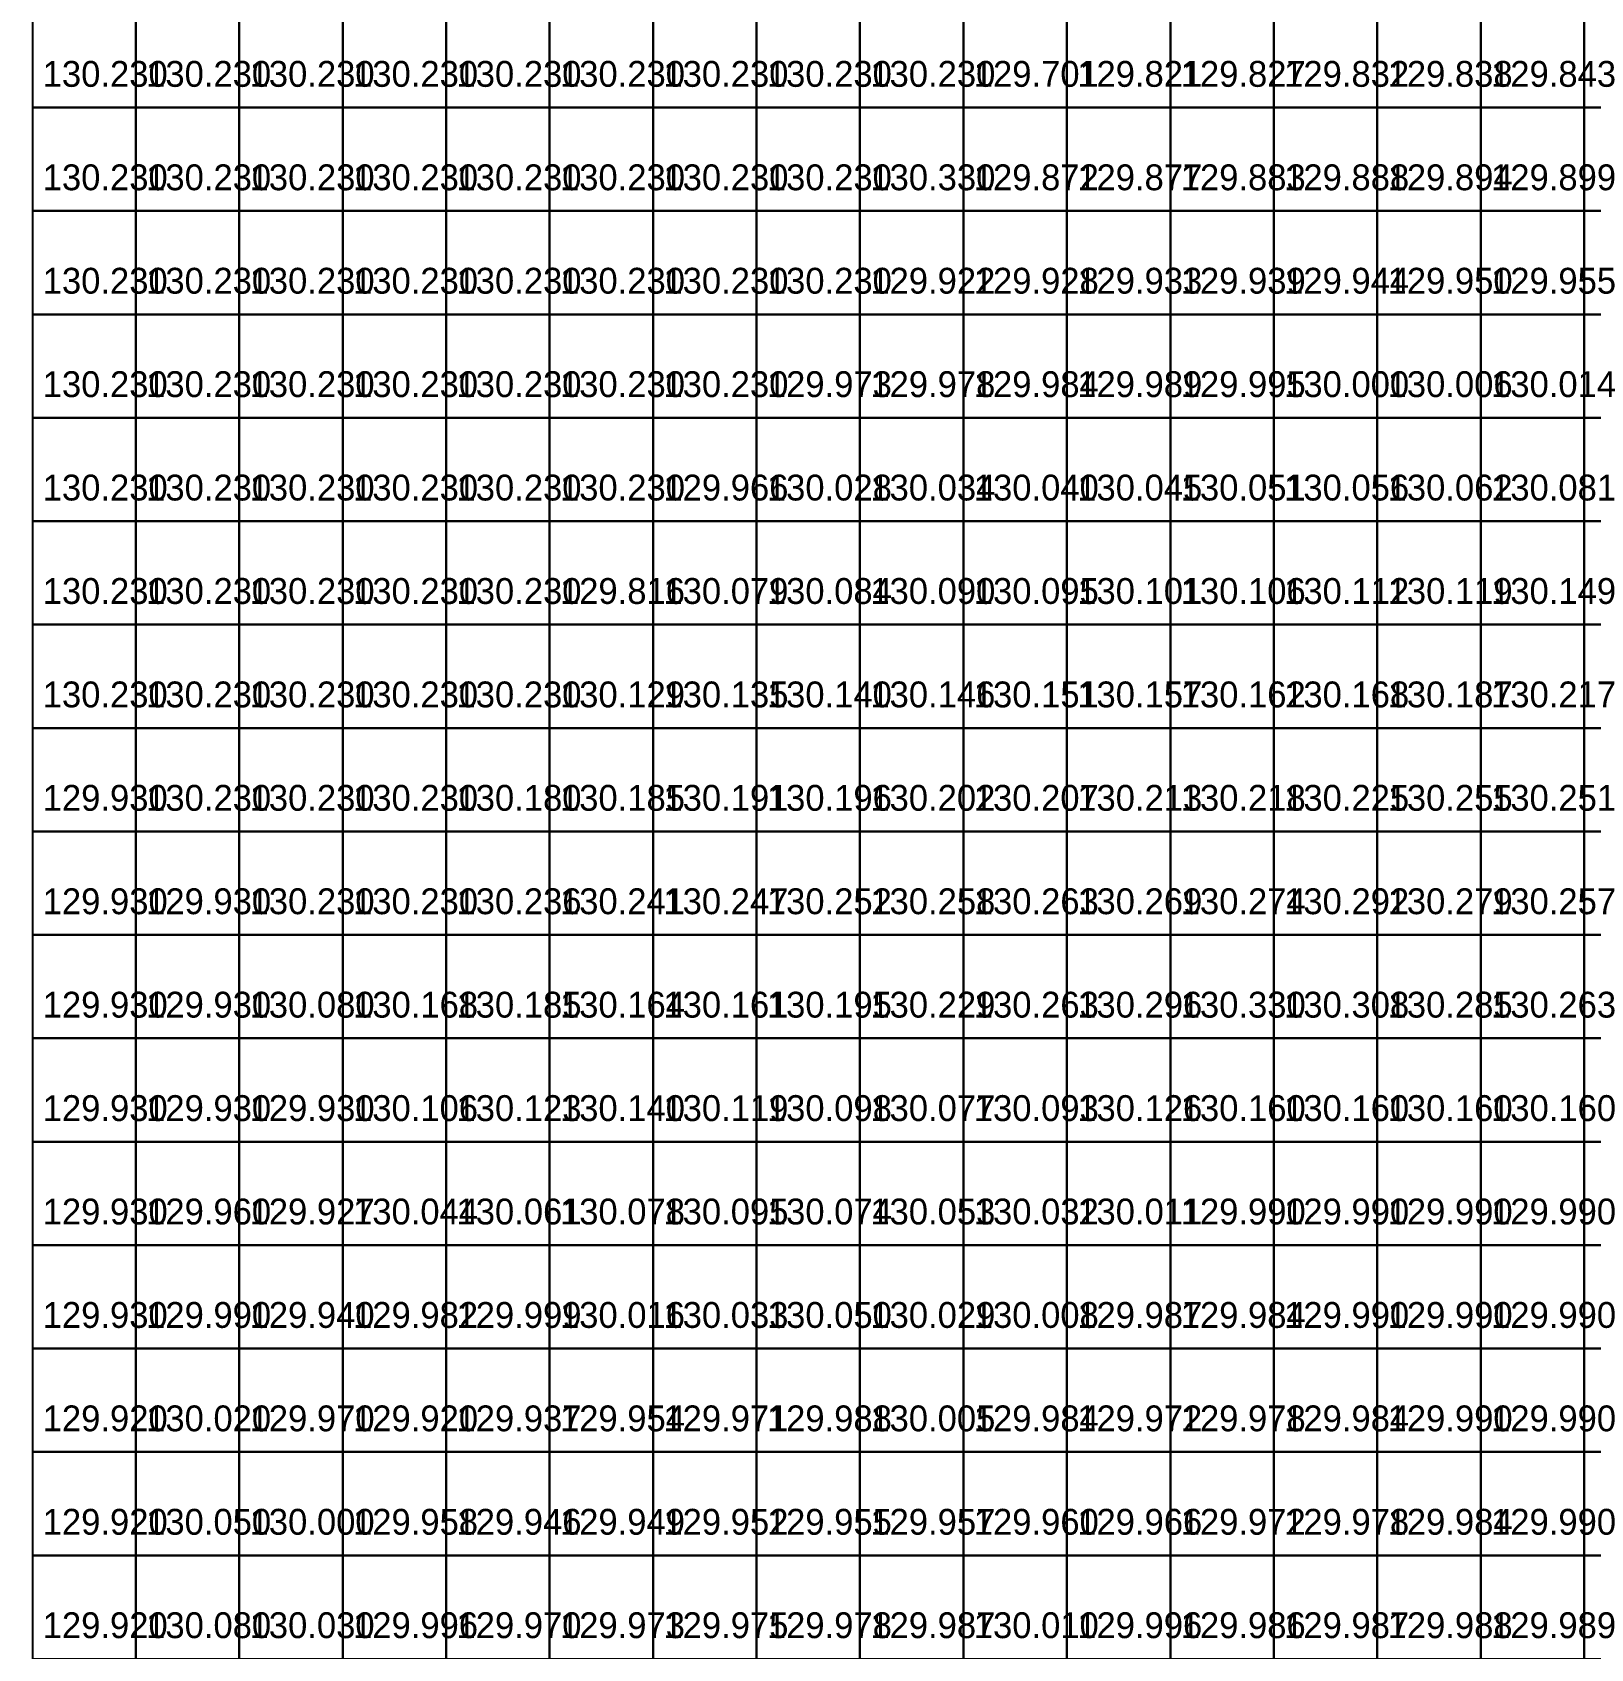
# Model space of a CAD drawing. Header units: metres. Extents: x 287857 to 287978, y 62957 to 63018.
# Drawn here: x 287856.92 to 287871.99, y 62971.93 to 62987.56 of the extents above; entities that cross this region are included whole.
import ezdxf

# ---------------------------------------------------------------- set-up
doc = ezdxf.new("R2010")
doc.units = ezdxf.units.M
for name, color, linetype, true_color in [('SURVEY-INTERP', 7, 'Continuous', 0x94a3b8), ('SURVEY-LEVEL-TXT', 7, 'Continuous', 0x4ade80), ('SURVEY-REAL', 7, 'Continuous', 0x4ade80)]:
    doc.layers.add(name, color=color, linetype=linetype, true_color=true_color)

msp = doc.modelspace()

# ---------------------------------------------------------------- linework, layer by layer
at = {"layer": 'SURVEY-INTERP'}
for points in [[(287856.925, 62986.831, 130.23), (287857.925, 62986.831, 130.23), (287857.925, 62987.831, 130.23), (287856.925, 62987.831, 130.23), (287856.925, 62986.831, 130.23)], [(287857.925, 62986.831, 130.23), (287858.925, 62986.831, 130.23), (287858.925, 62987.831, 130.23), (287857.925, 62987.831, 130.23), (287857.925, 62986.831, 130.23)], [(287858.925, 62986.831, 130.23), (287859.925, 62986.831, 130.23), (287859.925, 62987.831, 130.23), (287858.925, 62987.831, 130.23), (287858.925, 62986.831, 130.23)], [(287859.925, 62986.831, 130.23), (287860.925, 62986.831, 130.23), (287860.925, 62987.831, 130.23), (287859.925, 62987.831, 130.23), (287859.925, 62986.831, 130.23)], [(287860.925, 62986.831, 130.23), (287861.925, 62986.831, 130.23), (287861.925, 62987.831, 130.23), (287860.925, 62987.831, 130.23), (287860.925, 62986.831, 130.23)], [(287861.925, 62986.831, 130.23), (287862.925, 62986.831, 130.23), (287862.925, 62987.831, 130.23), (287861.925, 62987.831, 130.23), (287861.925, 62986.831, 130.23)], [(287862.925, 62986.831, 130.23), (287863.925, 62986.831, 130.23), (287863.925, 62987.831, 130.23), (287862.925, 62987.831, 130.23), (287862.925, 62986.831, 130.23)], [(287863.925, 62986.831, 130.23), (287864.925, 62986.831, 130.23), (287864.925, 62987.831, 130.23), (287863.925, 62987.831, 130.23), (287863.925, 62986.831, 130.23)], [(287864.925, 62986.831, 130.23), (287865.925, 62986.831, 130.23), (287865.925, 62987.831, 130.23), (287864.925, 62987.831, 130.23), (287864.925, 62986.831, 130.23)], [(287865.925, 62986.831, 129.701), (287866.925, 62986.831, 129.701), (287866.925, 62987.831, 129.701), (287865.925, 62987.831, 129.701), (287865.925, 62986.831, 129.701)], [(287866.925, 62986.831, 129.821), (287867.925, 62986.831, 129.821), (287867.925, 62987.831, 129.821), (287866.925, 62987.831, 129.821), (287866.925, 62986.831, 129.821)], [(287867.925, 62986.831, 129.827), (287868.925, 62986.831, 129.827), (287868.925, 62987.831, 129.827), (287867.925, 62987.831, 129.827), (287867.925, 62986.831, 129.827)], [(287868.925, 62986.831, 129.832), (287869.925, 62986.831, 129.832), (287869.925, 62987.831, 129.832), (287868.925, 62987.831, 129.832), (287868.925, 62986.831, 129.832)], [(287869.925, 62986.831, 129.838), (287870.925, 62986.831, 129.838), (287870.925, 62987.831, 129.838), (287869.925, 62987.831, 129.838), (287869.925, 62986.831, 129.838)], [(287870.925, 62986.831, 129.843), (287871.925, 62986.831, 129.843), (287871.925, 62987.831, 129.843), (287870.925, 62987.831, 129.843), (287870.925, 62986.831, 129.843)], [(287871.925, 62986.831, 129.849), (287872.925, 62986.831, 129.849), (287872.925, 62987.831, 129.849), (287871.925, 62987.831, 129.849), (287871.925, 62986.831, 129.849)], [(287856.925, 62985.831, 130.23), (287857.925, 62985.831, 130.23), (287857.925, 62986.831, 130.23), (287856.925, 62986.831, 130.23), (287856.925, 62985.831, 130.23)], [(287857.925, 62985.831, 130.23), (287858.925, 62985.831, 130.23), (287858.925, 62986.831, 130.23), (287857.925, 62986.831, 130.23), (287857.925, 62985.831, 130.23)], [(287858.925, 62985.831, 130.23), (287859.925, 62985.831, 130.23), (287859.925, 62986.831, 130.23), (287858.925, 62986.831, 130.23), (287858.925, 62985.831, 130.23)], [(287859.925, 62985.831, 130.23), (287860.925, 62985.831, 130.23), (287860.925, 62986.831, 130.23), (287859.925, 62986.831, 130.23), (287859.925, 62985.831, 130.23)], [(287860.925, 62985.831, 130.23), (287861.925, 62985.831, 130.23), (287861.925, 62986.831, 130.23), (287860.925, 62986.831, 130.23), (287860.925, 62985.831, 130.23)], [(287861.925, 62985.831, 130.23), (287862.925, 62985.831, 130.23), (287862.925, 62986.831, 130.23), (287861.925, 62986.831, 130.23), (287861.925, 62985.831, 130.23)], [(287862.925, 62985.831, 130.23), (287863.925, 62985.831, 130.23), (287863.925, 62986.831, 130.23), (287862.925, 62986.831, 130.23), (287862.925, 62985.831, 130.23)], [(287863.925, 62985.831, 130.23), (287864.925, 62985.831, 130.23), (287864.925, 62986.831, 130.23), (287863.925, 62986.831, 130.23), (287863.925, 62985.831, 130.23)], [(287864.925, 62985.831, 130.33), (287865.925, 62985.831, 130.33), (287865.925, 62986.831, 130.33), (287864.925, 62986.831, 130.33), (287864.925, 62985.831, 130.33)], [(287865.925, 62985.831, 129.872), (287866.925, 62985.831, 129.872), (287866.925, 62986.831, 129.872), (287865.925, 62986.831, 129.872), (287865.925, 62985.831, 129.872)], [(287866.925, 62985.831, 129.877), (287867.925, 62985.831, 129.877), (287867.925, 62986.831, 129.877), (287866.925, 62986.831, 129.877), (287866.925, 62985.831, 129.877)], [(287867.925, 62985.831, 129.883), (287868.925, 62985.831, 129.883), (287868.925, 62986.831, 129.883), (287867.925, 62986.831, 129.883), (287867.925, 62985.831, 129.883)], [(287868.925, 62985.831, 129.888), (287869.925, 62985.831, 129.888), (287869.925, 62986.831, 129.888), (287868.925, 62986.831, 129.888), (287868.925, 62985.831, 129.888)], [(287869.925, 62985.831, 129.894), (287870.925, 62985.831, 129.894), (287870.925, 62986.831, 129.894), (287869.925, 62986.831, 129.894), (287869.925, 62985.831, 129.894)], [(287870.925, 62985.831, 129.899), (287871.925, 62985.831, 129.899), (287871.925, 62986.831, 129.899), (287870.925, 62986.831, 129.899), (287870.925, 62985.831, 129.899)], [(287871.925, 62985.831, 129.908), (287872.925, 62985.831, 129.908), (287872.925, 62986.831, 129.908), (287871.925, 62986.831, 129.908), (287871.925, 62985.831, 129.908)], [(287856.925, 62984.831, 130.23), (287857.925, 62984.831, 130.23), (287857.925, 62985.831, 130.23), (287856.925, 62985.831, 130.23), (287856.925, 62984.831, 130.23)], [(287857.925, 62984.831, 130.23), (287858.925, 62984.831, 130.23), (287858.925, 62985.831, 130.23), (287857.925, 62985.831, 130.23), (287857.925, 62984.831, 130.23)], [(287858.925, 62984.831, 130.23), (287859.925, 62984.831, 130.23), (287859.925, 62985.831, 130.23), (287858.925, 62985.831, 130.23), (287858.925, 62984.831, 130.23)], [(287859.925, 62984.831, 130.23), (287860.925, 62984.831, 130.23), (287860.925, 62985.831, 130.23), (287859.925, 62985.831, 130.23), (287859.925, 62984.831, 130.23)], [(287860.925, 62984.831, 130.23), (287861.925, 62984.831, 130.23), (287861.925, 62985.831, 130.23), (287860.925, 62985.831, 130.23), (287860.925, 62984.831, 130.23)], [(287861.925, 62984.831, 130.23), (287862.925, 62984.831, 130.23), (287862.925, 62985.831, 130.23), (287861.925, 62985.831, 130.23), (287861.925, 62984.831, 130.23)], [(287862.925, 62984.831, 130.23), (287863.925, 62984.831, 130.23), (287863.925, 62985.831, 130.23), (287862.925, 62985.831, 130.23), (287862.925, 62984.831, 130.23)], [(287863.925, 62984.831, 130.23), (287864.925, 62984.831, 130.23), (287864.925, 62985.831, 130.23), (287863.925, 62985.831, 130.23), (287863.925, 62984.831, 130.23)], [(287864.925, 62984.831, 129.922), (287865.925, 62984.831, 129.922), (287865.925, 62985.831, 129.922), (287864.925, 62985.831, 129.922), (287864.925, 62984.831, 129.922)], [(287865.925, 62984.831, 129.928), (287866.925, 62984.831, 129.928), (287866.925, 62985.831, 129.928), (287865.925, 62985.831, 129.928), (287865.925, 62984.831, 129.928)], [(287866.925, 62984.831, 129.933), (287867.925, 62984.831, 129.933), (287867.925, 62985.831, 129.933), (287866.925, 62985.831, 129.933), (287866.925, 62984.831, 129.933)], [(287867.925, 62984.831, 129.939), (287868.925, 62984.831, 129.939), (287868.925, 62985.831, 129.939), (287867.925, 62985.831, 129.939), (287867.925, 62984.831, 129.939)], [(287868.925, 62984.831, 129.944), (287869.925, 62984.831, 129.944), (287869.925, 62985.831, 129.944), (287868.925, 62985.831, 129.944), (287868.925, 62984.831, 129.944)], [(287869.925, 62984.831, 129.95), (287870.925, 62984.831, 129.95), (287870.925, 62985.831, 129.95), (287869.925, 62985.831, 129.95), (287869.925, 62984.831, 129.95)], [(287870.925, 62984.831, 129.955), (287871.925, 62984.831, 129.955), (287871.925, 62985.831, 129.955), (287870.925, 62985.831, 129.955), (287870.925, 62984.831, 129.955)], [(287871.925, 62984.831, 129.976), (287872.925, 62984.831, 129.976), (287872.925, 62985.831, 129.976), (287871.925, 62985.831, 129.976), (287871.925, 62984.831, 129.976)], [(287856.925, 62983.831, 130.23), (287857.925, 62983.831, 130.23), (287857.925, 62984.831, 130.23), (287856.925, 62984.831, 130.23), (287856.925, 62983.831, 130.23)], [(287857.925, 62983.831, 130.23), (287858.925, 62983.831, 130.23), (287858.925, 62984.831, 130.23), (287857.925, 62984.831, 130.23), (287857.925, 62983.831, 130.23)], [(287858.925, 62983.831, 130.23), (287859.925, 62983.831, 130.23), (287859.925, 62984.831, 130.23), (287858.925, 62984.831, 130.23), (287858.925, 62983.831, 130.23)], [(287859.925, 62983.831, 130.23), (287860.925, 62983.831, 130.23), (287860.925, 62984.831, 130.23), (287859.925, 62984.831, 130.23), (287859.925, 62983.831, 130.23)], [(287860.925, 62983.831, 130.23), (287861.925, 62983.831, 130.23), (287861.925, 62984.831, 130.23), (287860.925, 62984.831, 130.23), (287860.925, 62983.831, 130.23)], [(287861.925, 62983.831, 130.23), (287862.925, 62983.831, 130.23), (287862.925, 62984.831, 130.23), (287861.925, 62984.831, 130.23), (287861.925, 62983.831, 130.23)], [(287862.925, 62983.831, 130.23), (287863.925, 62983.831, 130.23), (287863.925, 62984.831, 130.23), (287862.925, 62984.831, 130.23), (287862.925, 62983.831, 130.23)], [(287863.925, 62983.831, 129.973), (287864.925, 62983.831, 129.973), (287864.925, 62984.831, 129.973), (287863.925, 62984.831, 129.973), (287863.925, 62983.831, 129.973)], [(287864.925, 62983.831, 129.978), (287865.925, 62983.831, 129.978), (287865.925, 62984.831, 129.978), (287864.925, 62984.831, 129.978), (287864.925, 62983.831, 129.978)], [(287865.925, 62983.831, 129.984), (287866.925, 62983.831, 129.984), (287866.925, 62984.831, 129.984), (287865.925, 62984.831, 129.984), (287865.925, 62983.831, 129.984)], [(287866.925, 62983.831, 129.989), (287867.925, 62983.831, 129.989), (287867.925, 62984.831, 129.989), (287866.925, 62984.831, 129.989), (287866.925, 62983.831, 129.989)], [(287867.925, 62983.831, 129.995), (287868.925, 62983.831, 129.995), (287868.925, 62984.831, 129.995), (287867.925, 62984.831, 129.995), (287867.925, 62983.831, 129.995)], [(287868.925, 62983.831, 130), (287869.925, 62983.831, 130), (287869.925, 62984.831, 130), (287868.925, 62984.831, 130), (287868.925, 62983.831, 130)], [(287869.925, 62983.831, 130.006), (287870.925, 62983.831, 130.006), (287870.925, 62984.831, 130.006), (287869.925, 62984.831, 130.006), (287869.925, 62983.831, 130.006)], [(287870.925, 62983.831, 130.014), (287871.925, 62983.831, 130.014), (287871.925, 62984.831, 130.014), (287870.925, 62984.831, 130.014), (287870.925, 62983.831, 130.014)], [(287871.925, 62983.831, 130.044), (287872.925, 62983.831, 130.044), (287872.925, 62984.831, 130.044), (287871.925, 62984.831, 130.044), (287871.925, 62983.831, 130.044)], [(287856.925, 62982.831, 130.23), (287857.925, 62982.831, 130.23), (287857.925, 62983.831, 130.23), (287856.925, 62983.831, 130.23), (287856.925, 62982.831, 130.23)], [(287857.925, 62982.831, 130.23), (287858.925, 62982.831, 130.23), (287858.925, 62983.831, 130.23), (287857.925, 62983.831, 130.23), (287857.925, 62982.831, 130.23)], [(287858.925, 62982.831, 130.23), (287859.925, 62982.831, 130.23), (287859.925, 62983.831, 130.23), (287858.925, 62983.831, 130.23), (287858.925, 62982.831, 130.23)], [(287859.925, 62982.831, 130.23), (287860.925, 62982.831, 130.23), (287860.925, 62983.831, 130.23), (287859.925, 62983.831, 130.23), (287859.925, 62982.831, 130.23)], [(287860.925, 62982.831, 130.23), (287861.925, 62982.831, 130.23), (287861.925, 62983.831, 130.23), (287860.925, 62983.831, 130.23), (287860.925, 62982.831, 130.23)], [(287861.925, 62982.831, 130.23), (287862.925, 62982.831, 130.23), (287862.925, 62983.831, 130.23), (287861.925, 62983.831, 130.23), (287861.925, 62982.831, 130.23)], [(287862.925, 62982.831, 129.966), (287863.925, 62982.831, 129.966), (287863.925, 62983.831, 129.966), (287862.925, 62983.831, 129.966), (287862.925, 62982.831, 129.966)], [(287863.925, 62982.831, 130.028), (287864.925, 62982.831, 130.028), (287864.925, 62983.831, 130.028), (287863.925, 62983.831, 130.028), (287863.925, 62982.831, 130.028)], [(287864.925, 62982.831, 130.034), (287865.925, 62982.831, 130.034), (287865.925, 62983.831, 130.034), (287864.925, 62983.831, 130.034), (287864.925, 62982.831, 130.034)], [(287865.925, 62982.831, 130.04), (287866.925, 62982.831, 130.04), (287866.925, 62983.831, 130.04), (287865.925, 62983.831, 130.04), (287865.925, 62982.831, 130.04)], [(287866.925, 62982.831, 130.045), (287867.925, 62982.831, 130.045), (287867.925, 62983.831, 130.045), (287866.925, 62983.831, 130.045), (287866.925, 62982.831, 130.045)], [(287867.925, 62982.831, 130.051), (287868.925, 62982.831, 130.051), (287868.925, 62983.831, 130.051), (287867.925, 62983.831, 130.051), (287867.925, 62982.831, 130.051)], [(287868.925, 62982.831, 130.056), (287869.925, 62982.831, 130.056), (287869.925, 62983.831, 130.056), (287868.925, 62983.831, 130.056), (287868.925, 62982.831, 130.056)], [(287869.925, 62982.831, 130.062), (287870.925, 62982.831, 130.062), (287870.925, 62983.831, 130.062), (287869.925, 62983.831, 130.062), (287869.925, 62982.831, 130.062)], [(287870.925, 62982.831, 130.081), (287871.925, 62982.831, 130.081), (287871.925, 62983.831, 130.081), (287870.925, 62983.831, 130.081), (287870.925, 62982.831, 130.081)], [(287871.925, 62982.831, 130.112), (287872.925, 62982.831, 130.112), (287872.925, 62983.831, 130.112), (287871.925, 62983.831, 130.112), (287871.925, 62982.831, 130.112)], [(287856.925, 62981.831, 130.23), (287857.925, 62981.831, 130.23), (287857.925, 62982.831, 130.23), (287856.925, 62982.831, 130.23), (287856.925, 62981.831, 130.23)], [(287857.925, 62981.831, 130.23), (287858.925, 62981.831, 130.23), (287858.925, 62982.831, 130.23), (287857.925, 62982.831, 130.23), (287857.925, 62981.831, 130.23)], [(287858.925, 62981.831, 130.23), (287859.925, 62981.831, 130.23), (287859.925, 62982.831, 130.23), (287858.925, 62982.831, 130.23), (287858.925, 62981.831, 130.23)], [(287859.925, 62981.831, 130.23), (287860.925, 62981.831, 130.23), (287860.925, 62982.831, 130.23), (287859.925, 62982.831, 130.23), (287859.925, 62981.831, 130.23)], [(287860.925, 62981.831, 130.23), (287861.925, 62981.831, 130.23), (287861.925, 62982.831, 130.23), (287860.925, 62982.831, 130.23), (287860.925, 62981.831, 130.23)], [(287861.925, 62981.831, 129.816), (287862.925, 62981.831, 129.816), (287862.925, 62982.831, 129.816), (287861.925, 62982.831, 129.816), (287861.925, 62981.831, 129.816)], [(287862.925, 62981.831, 130.079), (287863.925, 62981.831, 130.079), (287863.925, 62982.831, 130.079), (287862.925, 62982.831, 130.079), (287862.925, 62981.831, 130.079)], [(287863.925, 62981.831, 130.084), (287864.925, 62981.831, 130.084), (287864.925, 62982.831, 130.084), (287863.925, 62982.831, 130.084), (287863.925, 62981.831, 130.084)], [(287864.925, 62981.831, 130.09), (287865.925, 62981.831, 130.09), (287865.925, 62982.831, 130.09), (287864.925, 62982.831, 130.09), (287864.925, 62981.831, 130.09)], [(287865.925, 62981.831, 130.095), (287866.925, 62981.831, 130.095), (287866.925, 62982.831, 130.095), (287865.925, 62982.831, 130.095), (287865.925, 62981.831, 130.095)], [(287866.925, 62981.831, 130.101), (287867.925, 62981.831, 130.101), (287867.925, 62982.831, 130.101), (287866.925, 62982.831, 130.101), (287866.925, 62981.831, 130.101)], [(287867.925, 62981.831, 130.106), (287868.925, 62981.831, 130.106), (287868.925, 62982.831, 130.106), (287867.925, 62982.831, 130.106), (287867.925, 62981.831, 130.106)], [(287868.925, 62981.831, 130.112), (287869.925, 62981.831, 130.112), (287869.925, 62982.831, 130.112), (287868.925, 62982.831, 130.112), (287868.925, 62981.831, 130.112)], [(287869.925, 62981.831, 130.119), (287870.925, 62981.831, 130.119), (287870.925, 62982.831, 130.119), (287869.925, 62982.831, 130.119), (287869.925, 62981.831, 130.119)], [(287870.925, 62981.831, 130.149), (287871.925, 62981.831, 130.149), (287871.925, 62982.831, 130.149), (287870.925, 62982.831, 130.149), (287870.925, 62981.831, 130.149)], [(287871.925, 62981.831, 130.179), (287872.925, 62981.831, 130.179), (287872.925, 62982.831, 130.179), (287871.925, 62982.831, 130.179), (287871.925, 62981.831, 130.179)], [(287856.925, 62980.831, 130.23), (287857.925, 62980.831, 130.23), (287857.925, 62981.831, 130.23), (287856.925, 62981.831, 130.23), (287856.925, 62980.831, 130.23)], [(287857.925, 62980.831, 130.23), (287858.925, 62980.831, 130.23), (287858.925, 62981.831, 130.23), (287857.925, 62981.831, 130.23), (287857.925, 62980.831, 130.23)], [(287858.925, 62980.831, 130.23), (287859.925, 62980.831, 130.23), (287859.925, 62981.831, 130.23), (287858.925, 62981.831, 130.23), (287858.925, 62980.831, 130.23)], [(287859.925, 62980.831, 130.23), (287860.925, 62980.831, 130.23), (287860.925, 62981.831, 130.23), (287859.925, 62981.831, 130.23), (287859.925, 62980.831, 130.23)], [(287860.925, 62980.831, 130.23), (287861.925, 62980.831, 130.23), (287861.925, 62981.831, 130.23), (287860.925, 62981.831, 130.23), (287860.925, 62980.831, 130.23)], [(287861.925, 62980.831, 130.129), (287862.925, 62980.831, 130.129), (287862.925, 62981.831, 130.129), (287861.925, 62981.831, 130.129), (287861.925, 62980.831, 130.129)], [(287862.925, 62980.831, 130.135), (287863.925, 62980.831, 130.135), (287863.925, 62981.831, 130.135), (287862.925, 62981.831, 130.135), (287862.925, 62980.831, 130.135)], [(287863.925, 62980.831, 130.14), (287864.925, 62980.831, 130.14), (287864.925, 62981.831, 130.14), (287863.925, 62981.831, 130.14), (287863.925, 62980.831, 130.14)], [(287864.925, 62980.831, 130.146), (287865.925, 62980.831, 130.146), (287865.925, 62981.831, 130.146), (287864.925, 62981.831, 130.146), (287864.925, 62980.831, 130.146)], [(287865.925, 62980.831, 130.151), (287866.925, 62980.831, 130.151), (287866.925, 62981.831, 130.151), (287865.925, 62981.831, 130.151), (287865.925, 62980.831, 130.151)], [(287866.925, 62980.831, 130.157), (287867.925, 62980.831, 130.157), (287867.925, 62981.831, 130.157), (287866.925, 62981.831, 130.157), (287866.925, 62980.831, 130.157)], [(287867.925, 62980.831, 130.162), (287868.925, 62980.831, 130.162), (287868.925, 62981.831, 130.162), (287867.925, 62981.831, 130.162), (287867.925, 62980.831, 130.162)], [(287868.925, 62980.831, 130.168), (287869.925, 62980.831, 130.168), (287869.925, 62981.831, 130.168), (287868.925, 62981.831, 130.168), (287868.925, 62980.831, 130.168)], [(287869.925, 62980.831, 130.187), (287870.925, 62980.831, 130.187), (287870.925, 62981.831, 130.187), (287869.925, 62981.831, 130.187), (287869.925, 62980.831, 130.187)], [(287870.925, 62980.831, 130.217), (287871.925, 62980.831, 130.217), (287871.925, 62981.831, 130.217), (287870.925, 62981.831, 130.217), (287870.925, 62980.831, 130.217)], [(287871.925, 62980.831, 130.222), (287872.925, 62980.831, 130.222), (287872.925, 62981.831, 130.222), (287871.925, 62981.831, 130.222), (287871.925, 62980.831, 130.222)], [(287856.925, 62979.831, 129.93), (287857.925, 62979.831, 129.93), (287857.925, 62980.831, 129.93), (287856.925, 62980.831, 129.93), (287856.925, 62979.831, 129.93)], [(287857.925, 62979.831, 130.23), (287858.925, 62979.831, 130.23), (287858.925, 62980.831, 130.23), (287857.925, 62980.831, 130.23), (287857.925, 62979.831, 130.23)], [(287858.925, 62979.831, 130.23), (287859.925, 62979.831, 130.23), (287859.925, 62980.831, 130.23), (287858.925, 62980.831, 130.23), (287858.925, 62979.831, 130.23)], [(287859.925, 62979.831, 130.23), (287860.925, 62979.831, 130.23), (287860.925, 62980.831, 130.23), (287859.925, 62980.831, 130.23), (287859.925, 62979.831, 130.23)], [(287860.925, 62979.831, 130.18), (287861.925, 62979.831, 130.18), (287861.925, 62980.831, 130.18), (287860.925, 62980.831, 130.18), (287860.925, 62979.831, 130.18)], [(287861.925, 62979.831, 130.185), (287862.925, 62979.831, 130.185), (287862.925, 62980.831, 130.185), (287861.925, 62980.831, 130.185), (287861.925, 62979.831, 130.185)], [(287862.925, 62979.831, 130.191), (287863.925, 62979.831, 130.191), (287863.925, 62980.831, 130.191), (287862.925, 62980.831, 130.191), (287862.925, 62979.831, 130.191)], [(287863.925, 62979.831, 130.196), (287864.925, 62979.831, 130.196), (287864.925, 62980.831, 130.196), (287863.925, 62980.831, 130.196), (287863.925, 62979.831, 130.196)], [(287864.925, 62979.831, 130.202), (287865.925, 62979.831, 130.202), (287865.925, 62980.831, 130.202), (287864.925, 62980.831, 130.202), (287864.925, 62979.831, 130.202)], [(287865.925, 62979.831, 130.207), (287866.925, 62979.831, 130.207), (287866.925, 62980.831, 130.207), (287865.925, 62980.831, 130.207), (287865.925, 62979.831, 130.207)], [(287866.925, 62979.831, 130.213), (287867.925, 62979.831, 130.213), (287867.925, 62980.831, 130.213), (287866.925, 62980.831, 130.213), (287866.925, 62979.831, 130.213)], [(287867.925, 62979.831, 130.218), (287868.925, 62979.831, 130.218), (287868.925, 62980.831, 130.218), (287867.925, 62980.831, 130.218), (287867.925, 62979.831, 130.218)], [(287868.925, 62979.831, 130.225), (287869.925, 62979.831, 130.225), (287869.925, 62980.831, 130.225), (287868.925, 62980.831, 130.225), (287868.925, 62979.831, 130.225)], [(287869.925, 62979.831, 130.255), (287870.925, 62979.831, 130.255), (287870.925, 62980.831, 130.255), (287869.925, 62980.831, 130.255), (287869.925, 62979.831, 130.255)], [(287870.925, 62979.831, 130.251), (287871.925, 62979.831, 130.251), (287871.925, 62980.831, 130.251), (287870.925, 62980.831, 130.251), (287870.925, 62979.831, 130.251)], [(287871.925, 62979.831, 130.228), (287872.925, 62979.831, 130.228), (287872.925, 62980.831, 130.228), (287871.925, 62980.831, 130.228), (287871.925, 62979.831, 130.228)], [(287856.925, 62978.831, 129.93), (287857.925, 62978.831, 129.93), (287857.925, 62979.831, 129.93), (287856.925, 62979.831, 129.93), (287856.925, 62978.831, 129.93)], [(287857.925, 62978.831, 129.93), (287858.925, 62978.831, 129.93), (287858.925, 62979.831, 129.93), (287857.925, 62979.831, 129.93), (287857.925, 62978.831, 129.93)], [(287858.925, 62978.831, 130.23), (287859.925, 62978.831, 130.23), (287859.925, 62979.831, 130.23), (287858.925, 62979.831, 130.23), (287858.925, 62978.831, 130.23)], [(287860.925, 62978.831, 130.236), (287861.925, 62978.831, 130.236), (287861.925, 62979.831, 130.236), (287860.925, 62979.831, 130.236), (287860.925, 62978.831, 130.236)], [(287861.925, 62978.831, 130.241), (287862.925, 62978.831, 130.241), (287862.925, 62979.831, 130.241), (287861.925, 62979.831, 130.241), (287861.925, 62978.831, 130.241)], [(287862.925, 62978.831, 130.247), (287863.925, 62978.831, 130.247), (287863.925, 62979.831, 130.247), (287862.925, 62979.831, 130.247), (287862.925, 62978.831, 130.247)], [(287863.925, 62978.831, 130.252), (287864.925, 62978.831, 130.252), (287864.925, 62979.831, 130.252), (287863.925, 62979.831, 130.252), (287863.925, 62978.831, 130.252)], [(287864.925, 62978.831, 130.258), (287865.925, 62978.831, 130.258), (287865.925, 62979.831, 130.258), (287864.925, 62979.831, 130.258), (287864.925, 62978.831, 130.258)], [(287865.925, 62978.831, 130.263), (287866.925, 62978.831, 130.263), (287866.925, 62979.831, 130.263), (287865.925, 62979.831, 130.263), (287865.925, 62978.831, 130.263)], [(287866.925, 62978.831, 130.269), (287867.925, 62978.831, 130.269), (287867.925, 62979.831, 130.269), (287866.925, 62979.831, 130.269), (287866.925, 62978.831, 130.269)], [(287867.925, 62978.831, 130.274), (287868.925, 62978.831, 130.274), (287868.925, 62979.831, 130.274), (287867.925, 62979.831, 130.274), (287867.925, 62978.831, 130.274)], [(287868.925, 62978.831, 130.292), (287869.925, 62978.831, 130.292), (287869.925, 62979.831, 130.292), (287868.925, 62979.831, 130.292), (287868.925, 62978.831, 130.292)], [(287869.925, 62978.831, 130.279), (287870.925, 62978.831, 130.279), (287870.925, 62979.831, 130.279), (287869.925, 62979.831, 130.279), (287869.925, 62978.831, 130.279)], [(287870.925, 62978.831, 130.257), (287871.925, 62978.831, 130.257), (287871.925, 62979.831, 130.257), (287870.925, 62979.831, 130.257), (287870.925, 62978.831, 130.257)], [(287871.925, 62978.831, 130.234), (287872.925, 62978.831, 130.234), (287872.925, 62979.831, 130.234), (287871.925, 62979.831, 130.234), (287871.925, 62978.831, 130.234)], [(287856.925, 62977.831, 129.93), (287857.925, 62977.831, 129.93), (287857.925, 62978.831, 129.93), (287856.925, 62978.831, 129.93), (287856.925, 62977.831, 129.93)], [(287857.925, 62977.831, 129.93), (287858.925, 62977.831, 129.93), (287858.925, 62978.831, 129.93), (287857.925, 62978.831, 129.93), (287857.925, 62977.831, 129.93)], [(287858.925, 62977.831, 130.08), (287859.925, 62977.831, 130.08), (287859.925, 62978.831, 130.08), (287858.925, 62978.831, 130.08), (287858.925, 62977.831, 130.08)], [(287859.925, 62977.831, 130.168), (287860.925, 62977.831, 130.168), (287860.925, 62978.831, 130.168), (287859.925, 62978.831, 130.168), (287859.925, 62977.831, 130.168)], [(287860.925, 62977.831, 130.185), (287861.925, 62977.831, 130.185), (287861.925, 62978.831, 130.185), (287860.925, 62978.831, 130.185), (287860.925, 62977.831, 130.185)], [(287861.925, 62977.831, 130.164), (287862.925, 62977.831, 130.164), (287862.925, 62978.831, 130.164), (287861.925, 62978.831, 130.164), (287861.925, 62977.831, 130.164)], [(287862.925, 62977.831, 130.161), (287863.925, 62977.831, 130.161), (287863.925, 62978.831, 130.161), (287862.925, 62978.831, 130.161), (287862.925, 62977.831, 130.161)], [(287863.925, 62977.831, 130.195), (287864.925, 62977.831, 130.195), (287864.925, 62978.831, 130.195), (287863.925, 62978.831, 130.195), (287863.925, 62977.831, 130.195)], [(287864.925, 62977.831, 130.229), (287865.925, 62977.831, 130.229), (287865.925, 62978.831, 130.229), (287864.925, 62978.831, 130.229), (287864.925, 62977.831, 130.229)], [(287865.925, 62977.831, 130.263), (287866.925, 62977.831, 130.263), (287866.925, 62978.831, 130.263), (287865.925, 62978.831, 130.263), (287865.925, 62977.831, 130.263)], [(287866.925, 62977.831, 130.296), (287867.925, 62977.831, 130.296), (287867.925, 62978.831, 130.296), (287866.925, 62978.831, 130.296), (287866.925, 62977.831, 130.296)], [(287868.925, 62977.831, 130.308), (287869.925, 62977.831, 130.308), (287869.925, 62978.831, 130.308), (287868.925, 62978.831, 130.308), (287868.925, 62977.831, 130.308)], [(287869.925, 62977.831, 130.285), (287870.925, 62977.831, 130.285), (287870.925, 62978.831, 130.285), (287869.925, 62978.831, 130.285), (287869.925, 62977.831, 130.285)], [(287870.925, 62977.831, 130.263), (287871.925, 62977.831, 130.263), (287871.925, 62978.831, 130.263), (287870.925, 62978.831, 130.263), (287870.925, 62977.831, 130.263)], [(287871.925, 62977.831, 130.241), (287872.925, 62977.831, 130.241), (287872.925, 62978.831, 130.241), (287871.925, 62978.831, 130.241), (287871.925, 62977.831, 130.241)], [(287856.925, 62976.831, 129.93), (287857.925, 62976.831, 129.93), (287857.925, 62977.831, 129.93), (287856.925, 62977.831, 129.93), (287856.925, 62976.831, 129.93)], [(287859.925, 62976.831, 130.106), (287860.925, 62976.831, 130.106), (287860.925, 62977.831, 130.106), (287859.925, 62977.831, 130.106), (287859.925, 62976.831, 130.106)], [(287860.925, 62976.831, 130.123), (287861.925, 62976.831, 130.123), (287861.925, 62977.831, 130.123), (287860.925, 62977.831, 130.123), (287860.925, 62976.831, 130.123)], [(287861.925, 62976.831, 130.14), (287862.925, 62976.831, 130.14), (287862.925, 62977.831, 130.14), (287861.925, 62977.831, 130.14), (287861.925, 62976.831, 130.14)], [(287862.925, 62976.831, 130.119), (287863.925, 62976.831, 130.119), (287863.925, 62977.831, 130.119), (287862.925, 62977.831, 130.119), (287862.925, 62976.831, 130.119)], [(287863.925, 62976.831, 130.098), (287864.925, 62976.831, 130.098), (287864.925, 62977.831, 130.098), (287863.925, 62977.831, 130.098), (287863.925, 62976.831, 130.098)], [(287864.925, 62976.831, 130.077), (287865.925, 62976.831, 130.077), (287865.925, 62977.831, 130.077), (287864.925, 62977.831, 130.077), (287864.925, 62976.831, 130.077)], [(287865.925, 62976.831, 130.093), (287866.925, 62976.831, 130.093), (287866.925, 62977.831, 130.093), (287865.925, 62977.831, 130.093), (287865.925, 62976.831, 130.093)], [(287866.925, 62976.831, 130.126), (287867.925, 62976.831, 130.126), (287867.925, 62977.831, 130.126), (287866.925, 62977.831, 130.126), (287866.925, 62976.831, 130.126)], [(287867.925, 62976.831, 130.16), (287868.925, 62976.831, 130.16), (287868.925, 62977.831, 130.16), (287867.925, 62977.831, 130.16), (287867.925, 62976.831, 130.16)], [(287868.925, 62976.831, 130.16), (287869.925, 62976.831, 130.16), (287869.925, 62977.831, 130.16), (287868.925, 62977.831, 130.16), (287868.925, 62976.831, 130.16)], [(287869.925, 62976.831, 130.16), (287870.925, 62976.831, 130.16), (287870.925, 62977.831, 130.16), (287869.925, 62977.831, 130.16), (287869.925, 62976.831, 130.16)], [(287870.925, 62976.831, 130.16), (287871.925, 62976.831, 130.16), (287871.925, 62977.831, 130.16), (287870.925, 62977.831, 130.16), (287870.925, 62976.831, 130.16)], [(287871.925, 62976.831, 130.16), (287872.925, 62976.831, 130.16), (287872.925, 62977.831, 130.16), (287871.925, 62977.831, 130.16), (287871.925, 62976.831, 130.16)], [(287856.925, 62975.831, 129.93), (287857.925, 62975.831, 129.93), (287857.925, 62976.831, 129.93), (287856.925, 62976.831, 129.93), (287856.925, 62975.831, 129.93)], [(287857.925, 62975.831, 129.96), (287858.925, 62975.831, 129.96), (287858.925, 62976.831, 129.96), (287857.925, 62976.831, 129.96), (287857.925, 62975.831, 129.96)], [(287858.925, 62975.831, 129.927), (287859.925, 62975.831, 129.927), (287859.925, 62976.831, 129.927), (287858.925, 62976.831, 129.927), (287858.925, 62975.831, 129.927)], [(287859.925, 62975.831, 130.044), (287860.925, 62975.831, 130.044), (287860.925, 62976.831, 130.044), (287859.925, 62976.831, 130.044), (287859.925, 62975.831, 130.044)], [(287860.925, 62975.831, 130.061), (287861.925, 62975.831, 130.061), (287861.925, 62976.831, 130.061), (287860.925, 62976.831, 130.061), (287860.925, 62975.831, 130.061)], [(287861.925, 62975.831, 130.078), (287862.925, 62975.831, 130.078), (287862.925, 62976.831, 130.078), (287861.925, 62976.831, 130.078), (287861.925, 62975.831, 130.078)], [(287862.925, 62975.831, 130.095), (287863.925, 62975.831, 130.095), (287863.925, 62976.831, 130.095), (287862.925, 62976.831, 130.095), (287862.925, 62975.831, 130.095)], [(287863.925, 62975.831, 130.074), (287864.925, 62975.831, 130.074), (287864.925, 62976.831, 130.074), (287863.925, 62976.831, 130.074), (287863.925, 62975.831, 130.074)], [(287864.925, 62975.831, 130.053), (287865.925, 62975.831, 130.053), (287865.925, 62976.831, 130.053), (287864.925, 62976.831, 130.053), (287864.925, 62975.831, 130.053)], [(287865.925, 62975.831, 130.032), (287866.925, 62975.831, 130.032), (287866.925, 62976.831, 130.032), (287865.925, 62976.831, 130.032), (287865.925, 62975.831, 130.032)], [(287866.925, 62975.831, 130.011), (287867.925, 62975.831, 130.011), (287867.925, 62976.831, 130.011), (287866.925, 62976.831, 130.011), (287866.925, 62975.831, 130.011)], [(287868.925, 62975.831, 129.99), (287869.925, 62975.831, 129.99), (287869.925, 62976.831, 129.99), (287868.925, 62976.831, 129.99), (287868.925, 62975.831, 129.99)], [(287869.925, 62975.831, 129.99), (287870.925, 62975.831, 129.99), (287870.925, 62976.831, 129.99), (287869.925, 62976.831, 129.99), (287869.925, 62975.831, 129.99)], [(287870.925, 62975.831, 129.99), (287871.925, 62975.831, 129.99), (287871.925, 62976.831, 129.99), (287870.925, 62976.831, 129.99), (287870.925, 62975.831, 129.99)], [(287871.925, 62975.831, 129.99), (287872.925, 62975.831, 129.99), (287872.925, 62976.831, 129.99), (287871.925, 62976.831, 129.99), (287871.925, 62975.831, 129.99)], [(287856.925, 62974.831, 129.93), (287857.925, 62974.831, 129.93), (287857.925, 62975.831, 129.93), (287856.925, 62975.831, 129.93), (287856.925, 62974.831, 129.93)], [(287857.925, 62974.831, 129.99), (287858.925, 62974.831, 129.99), (287858.925, 62975.831, 129.99), (287857.925, 62975.831, 129.99), (287857.925, 62974.831, 129.99)], [(287858.925, 62974.831, 129.94), (287859.925, 62974.831, 129.94), (287859.925, 62975.831, 129.94), (287858.925, 62975.831, 129.94), (287858.925, 62974.831, 129.94)], [(287859.925, 62974.831, 129.982), (287860.925, 62974.831, 129.982), (287860.925, 62975.831, 129.982), (287859.925, 62975.831, 129.982), (287859.925, 62974.831, 129.982)], [(287860.925, 62974.831, 129.999), (287861.925, 62974.831, 129.999), (287861.925, 62975.831, 129.999), (287860.925, 62975.831, 129.999), (287860.925, 62974.831, 129.999)], [(287861.925, 62974.831, 130.016), (287862.925, 62974.831, 130.016), (287862.925, 62975.831, 130.016), (287861.925, 62975.831, 130.016), (287861.925, 62974.831, 130.016)], [(287862.925, 62974.831, 130.033), (287863.925, 62974.831, 130.033), (287863.925, 62975.831, 130.033), (287862.925, 62975.831, 130.033), (287862.925, 62974.831, 130.033)], [(287863.925, 62974.831, 130.05), (287864.925, 62974.831, 130.05), (287864.925, 62975.831, 130.05), (287863.925, 62975.831, 130.05), (287863.925, 62974.831, 130.05)], [(287864.925, 62974.831, 130.029), (287865.925, 62974.831, 130.029), (287865.925, 62975.831, 130.029), (287864.925, 62975.831, 130.029), (287864.925, 62974.831, 130.029)], [(287865.925, 62974.831, 130.008), (287866.925, 62974.831, 130.008), (287866.925, 62975.831, 130.008), (287865.925, 62975.831, 130.008), (287865.925, 62974.831, 130.008)], [(287866.925, 62974.831, 129.987), (287867.925, 62974.831, 129.987), (287867.925, 62975.831, 129.987), (287866.925, 62975.831, 129.987), (287866.925, 62974.831, 129.987)], [(287867.925, 62974.831, 129.984), (287868.925, 62974.831, 129.984), (287868.925, 62975.831, 129.984), (287867.925, 62975.831, 129.984), (287867.925, 62974.831, 129.984)], [(287868.925, 62974.831, 129.99), (287869.925, 62974.831, 129.99), (287869.925, 62975.831, 129.99), (287868.925, 62975.831, 129.99), (287868.925, 62974.831, 129.99)], [(287869.925, 62974.831, 129.99), (287870.925, 62974.831, 129.99), (287870.925, 62975.831, 129.99), (287869.925, 62975.831, 129.99), (287869.925, 62974.831, 129.99)], [(287870.925, 62974.831, 129.99), (287871.925, 62974.831, 129.99), (287871.925, 62975.831, 129.99), (287870.925, 62975.831, 129.99), (287870.925, 62974.831, 129.99)], [(287871.925, 62974.831, 129.99), (287872.925, 62974.831, 129.99), (287872.925, 62975.831, 129.99), (287871.925, 62975.831, 129.99), (287871.925, 62974.831, 129.99)], [(287856.925, 62973.831, 129.92), (287857.925, 62973.831, 129.92), (287857.925, 62974.831, 129.92), (287856.925, 62974.831, 129.92), (287856.925, 62973.831, 129.92)], [(287857.925, 62973.831, 130.02), (287858.925, 62973.831, 130.02), (287858.925, 62974.831, 130.02), (287857.925, 62974.831, 130.02), (287857.925, 62973.831, 130.02)], [(287858.925, 62973.831, 129.97), (287859.925, 62973.831, 129.97), (287859.925, 62974.831, 129.97), (287858.925, 62974.831, 129.97), (287858.925, 62973.831, 129.97)], [(287860.925, 62973.831, 129.937), (287861.925, 62973.831, 129.937), (287861.925, 62974.831, 129.937), (287860.925, 62974.831, 129.937), (287860.925, 62973.831, 129.937)], [(287861.925, 62973.831, 129.954), (287862.925, 62973.831, 129.954), (287862.925, 62974.831, 129.954), (287861.925, 62974.831, 129.954), (287861.925, 62973.831, 129.954)], [(287862.925, 62973.831, 129.971), (287863.925, 62973.831, 129.971), (287863.925, 62974.831, 129.971), (287862.925, 62974.831, 129.971), (287862.925, 62973.831, 129.971)], [(287863.925, 62973.831, 129.988), (287864.925, 62973.831, 129.988), (287864.925, 62974.831, 129.988), (287863.925, 62974.831, 129.988), (287863.925, 62973.831, 129.988)], [(287864.925, 62973.831, 130.005), (287865.925, 62973.831, 130.005), (287865.925, 62974.831, 130.005), (287864.925, 62974.831, 130.005), (287864.925, 62973.831, 130.005)], [(287865.925, 62973.831, 129.984), (287866.925, 62973.831, 129.984), (287866.925, 62974.831, 129.984), (287865.925, 62974.831, 129.984), (287865.925, 62973.831, 129.984)], [(287866.925, 62973.831, 129.972), (287867.925, 62973.831, 129.972), (287867.925, 62974.831, 129.972), (287866.925, 62974.831, 129.972), (287866.925, 62973.831, 129.972)], [(287867.925, 62973.831, 129.978), (287868.925, 62973.831, 129.978), (287868.925, 62974.831, 129.978), (287867.925, 62974.831, 129.978), (287867.925, 62973.831, 129.978)], [(287868.925, 62973.831, 129.984), (287869.925, 62973.831, 129.984), (287869.925, 62974.831, 129.984), (287868.925, 62974.831, 129.984), (287868.925, 62973.831, 129.984)], [(287869.925, 62973.831, 129.99), (287870.925, 62973.831, 129.99), (287870.925, 62974.831, 129.99), (287869.925, 62974.831, 129.99), (287869.925, 62973.831, 129.99)], [(287870.925, 62973.831, 129.99), (287871.925, 62973.831, 129.99), (287871.925, 62974.831, 129.99), (287870.925, 62974.831, 129.99), (287870.925, 62973.831, 129.99)], [(287871.925, 62973.831, 129.99), (287872.925, 62973.831, 129.99), (287872.925, 62974.831, 129.99), (287871.925, 62974.831, 129.99), (287871.925, 62973.831, 129.99)], [(287856.925, 62972.831, 129.92), (287857.925, 62972.831, 129.92), (287857.925, 62973.831, 129.92), (287856.925, 62973.831, 129.92), (287856.925, 62972.831, 129.92)], [(287857.925, 62972.831, 130.05), (287858.925, 62972.831, 130.05), (287858.925, 62973.831, 130.05), (287857.925, 62973.831, 130.05), (287857.925, 62972.831, 130.05)], [(287858.925, 62972.831, 130), (287859.925, 62972.831, 130), (287859.925, 62973.831, 130), (287858.925, 62973.831, 130), (287858.925, 62972.831, 130)], [(287859.925, 62972.831, 129.958), (287860.925, 62972.831, 129.958), (287860.925, 62973.831, 129.958), (287859.925, 62973.831, 129.958), (287859.925, 62972.831, 129.958)], [(287860.925, 62972.831, 129.946), (287861.925, 62972.831, 129.946), (287861.925, 62973.831, 129.946), (287860.925, 62973.831, 129.946), (287860.925, 62972.831, 129.946)], [(287861.925, 62972.831, 129.949), (287862.925, 62972.831, 129.949), (287862.925, 62973.831, 129.949), (287861.925, 62973.831, 129.949), (287861.925, 62972.831, 129.949)], [(287862.925, 62972.831, 129.952), (287863.925, 62972.831, 129.952), (287863.925, 62973.831, 129.952), (287862.925, 62973.831, 129.952), (287862.925, 62972.831, 129.952)], [(287863.925, 62972.831, 129.955), (287864.925, 62972.831, 129.955), (287864.925, 62973.831, 129.955), (287863.925, 62973.831, 129.955), (287863.925, 62972.831, 129.955)], [(287864.925, 62972.831, 129.957), (287865.925, 62972.831, 129.957), (287865.925, 62973.831, 129.957), (287864.925, 62973.831, 129.957), (287864.925, 62972.831, 129.957)], [(287866.925, 62972.831, 129.966), (287867.925, 62972.831, 129.966), (287867.925, 62973.831, 129.966), (287866.925, 62973.831, 129.966), (287866.925, 62972.831, 129.966)], [(287867.925, 62972.831, 129.972), (287868.925, 62972.831, 129.972), (287868.925, 62973.831, 129.972), (287867.925, 62973.831, 129.972), (287867.925, 62972.831, 129.972)], [(287868.925, 62972.831, 129.978), (287869.925, 62972.831, 129.978), (287869.925, 62973.831, 129.978), (287868.925, 62973.831, 129.978), (287868.925, 62972.831, 129.978)], [(287869.925, 62972.831, 129.984), (287870.925, 62972.831, 129.984), (287870.925, 62973.831, 129.984), (287869.925, 62973.831, 129.984), (287869.925, 62972.831, 129.984)], [(287870.925, 62972.831, 129.99), (287871.925, 62972.831, 129.99), (287871.925, 62973.831, 129.99), (287870.925, 62973.831, 129.99), (287870.925, 62972.831, 129.99)], [(287871.925, 62972.831, 129.99), (287872.925, 62972.831, 129.99), (287872.925, 62973.831, 129.99), (287871.925, 62973.831, 129.99), (287871.925, 62972.831, 129.99)], [(287856.925, 62971.831, 129.92), (287857.925, 62971.831, 129.92), (287857.925, 62972.831, 129.92), (287856.925, 62972.831, 129.92), (287856.925, 62971.831, 129.92)], [(287857.925, 62971.831, 130.08), (287858.925, 62971.831, 130.08), (287858.925, 62972.831, 130.08), (287857.925, 62972.831, 130.08), (287857.925, 62971.831, 130.08)], [(287858.925, 62971.831, 130.03), (287859.925, 62971.831, 130.03), (287859.925, 62972.831, 130.03), (287858.925, 62972.831, 130.03), (287858.925, 62971.831, 130.03)], [(287859.925, 62971.831, 129.996), (287860.925, 62971.831, 129.996), (287860.925, 62972.831, 129.996), (287859.925, 62972.831, 129.996), (287859.925, 62971.831, 129.996)], [(287860.925, 62971.831, 129.97), (287861.925, 62971.831, 129.97), (287861.925, 62972.831, 129.97), (287860.925, 62972.831, 129.97), (287860.925, 62971.831, 129.97)], [(287861.925, 62971.831, 129.973), (287862.925, 62971.831, 129.973), (287862.925, 62972.831, 129.973), (287861.925, 62972.831, 129.973), (287861.925, 62971.831, 129.973)], [(287862.925, 62971.831, 129.975), (287863.925, 62971.831, 129.975), (287863.925, 62972.831, 129.975), (287862.925, 62972.831, 129.975), (287862.925, 62971.831, 129.975)], [(287863.925, 62971.831, 129.978), (287864.925, 62971.831, 129.978), (287864.925, 62972.831, 129.978), (287863.925, 62972.831, 129.978), (287863.925, 62971.831, 129.978)], [(287864.925, 62971.831, 129.987), (287865.925, 62971.831, 129.987), (287865.925, 62972.831, 129.987), (287864.925, 62972.831, 129.987), (287864.925, 62971.831, 129.987)], [(287865.925, 62971.831, 130.01), (287866.925, 62971.831, 130.01), (287866.925, 62972.831, 130.01), (287865.925, 62972.831, 130.01), (287865.925, 62971.831, 130.01)], [(287866.925, 62971.831, 129.996), (287867.925, 62971.831, 129.996), (287867.925, 62972.831, 129.996), (287866.925, 62972.831, 129.996), (287866.925, 62971.831, 129.996)], [(287867.925, 62971.831, 129.986), (287868.925, 62971.831, 129.986), (287868.925, 62972.831, 129.986), (287867.925, 62972.831, 129.986), (287867.925, 62971.831, 129.986)], [(287868.925, 62971.831, 129.987), (287869.925, 62971.831, 129.987), (287869.925, 62972.831, 129.987), (287868.925, 62972.831, 129.987), (287868.925, 62971.831, 129.987)], [(287869.925, 62971.831, 129.988), (287870.925, 62971.831, 129.988), (287870.925, 62972.831, 129.988), (287869.925, 62972.831, 129.988), (287869.925, 62971.831, 129.988)], [(287870.925, 62971.831, 129.989), (287871.925, 62971.831, 129.989), (287871.925, 62972.831, 129.989), (287870.925, 62972.831, 129.989), (287870.925, 62971.831, 129.989)]]:
    msp.add_polyline3d(points, dxfattribs=at)
at = {"layer": 'SURVEY-REAL'}
for points in [[(287859.925, 62978.831, 130.23), (287860.925, 62978.831, 130.23), (287860.925, 62979.831, 130.23), (287859.925, 62979.831, 130.23), (287859.925, 62978.831, 130.23)], [(287867.925, 62977.831, 130.33), (287868.925, 62977.831, 130.33), (287868.925, 62978.831, 130.33), (287867.925, 62978.831, 130.33), (287867.925, 62977.831, 130.33)], [(287857.925, 62976.831, 129.93), (287858.925, 62976.831, 129.93), (287858.925, 62977.831, 129.93), (287857.925, 62977.831, 129.93), (287857.925, 62976.831, 129.93)], [(287858.925, 62976.831, 129.93), (287859.925, 62976.831, 129.93), (287859.925, 62977.831, 129.93), (287858.925, 62977.831, 129.93), (287858.925, 62976.831, 129.93)], [(287867.925, 62975.831, 129.99), (287868.925, 62975.831, 129.99), (287868.925, 62976.831, 129.99), (287867.925, 62976.831, 129.99), (287867.925, 62975.831, 129.99)], [(287859.925, 62973.831, 129.92), (287860.925, 62973.831, 129.92), (287860.925, 62974.831, 129.92), (287859.925, 62974.831, 129.92), (287859.925, 62973.831, 129.92)], [(287865.925, 62972.831, 129.96), (287866.925, 62972.831, 129.96), (287866.925, 62973.831, 129.96), (287865.925, 62973.831, 129.96), (287865.925, 62972.831, 129.96)], [(287871.925, 62971.831, 129.99), (287872.925, 62971.831, 129.99), (287872.925, 62972.831, 129.99), (287871.925, 62972.831, 129.99), (287871.925, 62971.831, 129.99)]]:
    msp.add_polyline3d(points, dxfattribs=at)

# ---------------------------------------------------------------- texts
at = {"layer": 'SURVEY-LEVEL-TXT'}
for s, p in [('130.230', (287857.025, 62987.031, 130.23)), ('130.230', (287858.025, 62987.031, 130.23)), ('130.230', (287859.025, 62987.031, 130.23)), ('130.230', (287860.025, 62987.031, 130.23)), ('130.230', (287861.025, 62987.031, 130.23)), ('130.230', (287862.025, 62987.031, 130.23)), ('130.230', (287863.025, 62987.031, 130.23)), ('130.230', (287864.025, 62987.031, 130.23)), ('130.230', (287865.025, 62987.031, 130.23)), ('129.701', (287866.025, 62987.031, 129.701)), ('129.821', (287867.025, 62987.031, 129.821)), ('129.827', (287868.025, 62987.031, 129.827)), ('129.832', (287869.025, 62987.031, 129.832)), ('129.838', (287870.025, 62987.031, 129.838)), ('129.843', (287871.025, 62987.031, 129.843)), ('130.230', (287857.025, 62986.031, 130.23)), ('130.230', (287858.025, 62986.031, 130.23)), ('130.230', (287859.025, 62986.031, 130.23)), ('130.230', (287860.025, 62986.031, 130.23)), ('130.230', (287861.025, 62986.031, 130.23)), ('130.230', (287862.025, 62986.031, 130.23)), ('130.230', (287863.025, 62986.031, 130.23)), ('130.230', (287864.025, 62986.031, 130.23)), ('130.330', (287865.025, 62986.031, 130.33)), ('129.872', (287866.025, 62986.031, 129.872)), ('129.877', (287867.025, 62986.031, 129.877)), ('129.883', (287868.025, 62986.031, 129.883)), ('129.888', (287869.025, 62986.031, 129.888)), ('129.894', (287870.025, 62986.031, 129.894)), ('129.899', (287871.025, 62986.031, 129.899)), ('130.230', (287857.025, 62985.031, 130.23)), ('130.230', (287858.025, 62985.031, 130.23)), ('130.230', (287859.025, 62985.031, 130.23)), ('130.230', (287860.025, 62985.031, 130.23)), ('130.230', (287861.025, 62985.031, 130.23)), ('130.230', (287862.025, 62985.031, 130.23)), ('130.230', (287863.025, 62985.031, 130.23)), ('130.230', (287864.025, 62985.031, 130.23)), ('129.922', (287865.025, 62985.031, 129.922)), ('129.928', (287866.025, 62985.031, 129.928)), ('129.933', (287867.025, 62985.031, 129.933)), ('129.939', (287868.025, 62985.031, 129.939)), ('129.944', (287869.025, 62985.031, 129.944)), ('129.950', (287870.025, 62985.031, 129.95)), ('129.955', (287871.025, 62985.031, 129.955)), ('130.230', (287857.025, 62984.031, 130.23)), ('130.230', (287858.025, 62984.031, 130.23)), ('130.230', (287859.025, 62984.031, 130.23)), ('130.230', (287860.025, 62984.031, 130.23)), ('130.230', (287861.025, 62984.031, 130.23)), ('130.230', (287862.025, 62984.031, 130.23)), ('130.230', (287863.025, 62984.031, 130.23)), ('129.973', (287864.025, 62984.031, 129.973)), ('129.978', (287865.025, 62984.031, 129.978)), ('129.984', (287866.025, 62984.031, 129.984)), ('129.989', (287867.025, 62984.031, 129.989)), ('129.995', (287868.025, 62984.031, 129.995)), ('130.000', (287869.025, 62984.031, 130)), ('130.006', (287870.025, 62984.031, 130.006)), ('130.014', (287871.025, 62984.031, 130.014)), ('130.230', (287857.025, 62983.031, 130.23)), ('130.230', (287858.025, 62983.031, 130.23)), ('130.230', (287859.025, 62983.031, 130.23)), ('130.230', (287860.025, 62983.031, 130.23)), ('130.230', (287861.025, 62983.031, 130.23)), ('130.230', (287862.025, 62983.031, 130.23)), ('129.966', (287863.025, 62983.031, 129.966)), ('130.028', (287864.025, 62983.031, 130.028)), ('130.034', (287865.025, 62983.031, 130.034)), ('130.040', (287866.025, 62983.031, 130.04)), ('130.045', (287867.025, 62983.031, 130.045)), ('130.051', (287868.025, 62983.031, 130.051)), ('130.056', (287869.025, 62983.031, 130.056)), ('130.062', (287870.025, 62983.031, 130.062)), ('130.081', (287871.025, 62983.031, 130.081)), ('130.230', (287857.025, 62982.031, 130.23)), ('130.230', (287858.025, 62982.031, 130.23)), ('130.230', (287859.025, 62982.031, 130.23)), ('130.230', (287860.025, 62982.031, 130.23)), ('130.230', (287861.025, 62982.031, 130.23)), ('129.816', (287862.025, 62982.031, 129.816)), ('130.079', (287863.025, 62982.031, 130.079)), ('130.084', (287864.025, 62982.031, 130.084)), ('130.090', (287865.025, 62982.031, 130.09)), ('130.095', (287866.025, 62982.031, 130.095)), ('130.101', (287867.025, 62982.031, 130.101)), ('130.106', (287868.025, 62982.031, 130.106)), ('130.112', (287869.025, 62982.031, 130.112)), ('130.119', (287870.025, 62982.031, 130.119)), ('130.149', (287871.025, 62982.031, 130.149)), ('130.230', (287857.025, 62981.031, 130.23)), ('130.230', (287858.025, 62981.031, 130.23)), ('130.230', (287859.025, 62981.031, 130.23)), ('130.230', (287860.025, 62981.031, 130.23)), ('130.230', (287861.025, 62981.031, 130.23)), ('130.129', (287862.025, 62981.031, 130.129)), ('130.135', (287863.025, 62981.031, 130.135)), ('130.140', (287864.025, 62981.031, 130.14)), ('130.146', (287865.025, 62981.031, 130.146)), ('130.151', (287866.025, 62981.031, 130.151)), ('130.157', (287867.025, 62981.031, 130.157)), ('130.162', (287868.025, 62981.031, 130.162)), ('130.168', (287869.025, 62981.031, 130.168)), ('130.187', (287870.025, 62981.031, 130.187)), ('130.217', (287871.025, 62981.031, 130.217)), ('129.930', (287857.025, 62980.031, 129.93)), ('130.230', (287858.025, 62980.031, 130.23)), ('130.230', (287859.025, 62980.031, 130.23)), ('130.230', (287860.025, 62980.031, 130.23)), ('130.180', (287861.025, 62980.031, 130.18)), ('130.185', (287862.025, 62980.031, 130.185)), ('130.191', (287863.025, 62980.031, 130.191)), ('130.196', (287864.025, 62980.031, 130.196)), ('130.202', (287865.025, 62980.031, 130.202)), ('130.207', (287866.025, 62980.031, 130.207)), ('130.213', (287867.025, 62980.031, 130.213)), ('130.218', (287868.025, 62980.031, 130.218)), ('130.225', (287869.025, 62980.031, 130.225)), ('130.255', (287870.025, 62980.031, 130.255)), ('130.251', (287871.025, 62980.031, 130.251)), ('129.930', (287857.025, 62979.031, 129.93)), ('129.930', (287858.025, 62979.031, 129.93)), ('130.230', (287859.025, 62979.031, 130.23)), ('130.230', (287860.025, 62979.031, 130.23)), ('130.236', (287861.025, 62979.031, 130.236)), ('130.241', (287862.025, 62979.031, 130.241)), ('130.247', (287863.025, 62979.031, 130.247)), ('130.252', (287864.025, 62979.031, 130.252)), ('130.258', (287865.025, 62979.031, 130.258)), ('130.263', (287866.025, 62979.031, 130.263)), ('130.269', (287867.025, 62979.031, 130.269)), ('130.274', (287868.025, 62979.031, 130.274)), ('130.292', (287869.025, 62979.031, 130.292)), ('130.279', (287870.025, 62979.031, 130.279)), ('130.257', (287871.025, 62979.031, 130.257)), ('129.930', (287857.025, 62978.031, 129.93)), ('129.930', (287858.025, 62978.031, 129.93)), ('130.080', (287859.025, 62978.031, 130.08)), ('130.168', (287860.025, 62978.031, 130.168)), ('130.185', (287861.025, 62978.031, 130.185)), ('130.164', (287862.025, 62978.031, 130.164)), ('130.161', (287863.025, 62978.031, 130.161)), ('130.195', (287864.025, 62978.031, 130.195)), ('130.229', (287865.025, 62978.031, 130.229)), ('130.263', (287866.025, 62978.031, 130.263)), ('130.296', (287867.025, 62978.031, 130.296)), ('130.330', (287868.025, 62978.031, 130.33)), ('130.308', (287869.025, 62978.031, 130.308)), ('130.285', (287870.025, 62978.031, 130.285)), ('130.263', (287871.025, 62978.031, 130.263)), ('129.930', (287857.025, 62977.031, 129.93)), ('129.930', (287858.025, 62977.031, 129.93)), ('129.930', (287859.025, 62977.031, 129.93)), ('130.106', (287860.025, 62977.031, 130.106)), ('130.123', (287861.025, 62977.031, 130.123)), ('130.140', (287862.025, 62977.031, 130.14)), ('130.119', (287863.025, 62977.031, 130.119)), ('130.098', (287864.025, 62977.031, 130.098)), ('130.077', (287865.025, 62977.031, 130.077)), ('130.093', (287866.025, 62977.031, 130.093)), ('130.126', (287867.025, 62977.031, 130.126)), ('130.160', (287868.025, 62977.031, 130.16)), ('130.160', (287869.025, 62977.031, 130.16)), ('130.160', (287870.025, 62977.031, 130.16)), ('130.160', (287871.025, 62977.031, 130.16)), ('129.930', (287857.025, 62976.031, 129.93)), ('129.960', (287858.025, 62976.031, 129.96)), ('129.927', (287859.025, 62976.031, 129.927)), ('130.044', (287860.025, 62976.031, 130.044)), ('130.061', (287861.025, 62976.031, 130.061)), ('130.078', (287862.025, 62976.031, 130.078)), ('130.095', (287863.025, 62976.031, 130.095)), ('130.074', (287864.025, 62976.031, 130.074)), ('130.053', (287865.025, 62976.031, 130.053)), ('130.032', (287866.025, 62976.031, 130.032)), ('130.011', (287867.025, 62976.031, 130.011)), ('129.990', (287868.025, 62976.031, 129.99)), ('129.990', (287869.025, 62976.031, 129.99)), ('129.990', (287870.025, 62976.031, 129.99)), ('129.990', (287871.025, 62976.031, 129.99)), ('129.930', (287857.025, 62975.031, 129.93)), ('129.990', (287858.025, 62975.031, 129.99)), ('129.940', (287859.025, 62975.031, 129.94)), ('129.982', (287860.025, 62975.031, 129.982)), ('129.999', (287861.025, 62975.031, 129.999)), ('130.016', (287862.025, 62975.031, 130.016)), ('130.033', (287863.025, 62975.031, 130.033)), ('130.050', (287864.025, 62975.031, 130.05)), ('130.029', (287865.025, 62975.031, 130.029)), ('130.008', (287866.025, 62975.031, 130.008)), ('129.987', (287867.025, 62975.031, 129.987)), ('129.984', (287868.025, 62975.031, 129.984)), ('129.990', (287869.025, 62975.031, 129.99)), ('129.990', (287870.025, 62975.031, 129.99)), ('129.990', (287871.025, 62975.031, 129.99)), ('129.920', (287857.025, 62974.031, 129.92)), ('130.020', (287858.025, 62974.031, 130.02)), ('129.970', (287859.025, 62974.031, 129.97)), ('129.920', (287860.025, 62974.031, 129.92)), ('129.937', (287861.025, 62974.031, 129.937)), ('129.954', (287862.025, 62974.031, 129.954)), ('129.971', (287863.025, 62974.031, 129.971)), ('129.988', (287864.025, 62974.031, 129.988)), ('130.005', (287865.025, 62974.031, 130.005)), ('129.984', (287866.025, 62974.031, 129.984)), ('129.972', (287867.025, 62974.031, 129.972)), ('129.978', (287868.025, 62974.031, 129.978)), ('129.984', (287869.025, 62974.031, 129.984)), ('129.990', (287870.025, 62974.031, 129.99)), ('129.990', (287871.025, 62974.031, 129.99)), ('129.920', (287857.025, 62973.031, 129.92)), ('130.050', (287858.025, 62973.031, 130.05)), ('130.000', (287859.025, 62973.031, 130)), ('129.958', (287860.025, 62973.031, 129.958)), ('129.946', (287861.025, 62973.031, 129.946)), ('129.949', (287862.025, 62973.031, 129.949)), ('129.952', (287863.025, 62973.031, 129.952)), ('129.955', (287864.025, 62973.031, 129.955)), ('129.957', (287865.025, 62973.031, 129.957)), ('129.960', (287866.025, 62973.031, 129.96)), ('129.966', (287867.025, 62973.031, 129.966)), ('129.972', (287868.025, 62973.031, 129.972)), ('129.978', (287869.025, 62973.031, 129.978)), ('129.984', (287870.025, 62973.031, 129.984)), ('129.990', (287871.025, 62973.031, 129.99)), ('129.920', (287857.025, 62972.031, 129.92)), ('130.080', (287858.025, 62972.031, 130.08)), ('130.030', (287859.025, 62972.031, 130.03)), ('129.996', (287860.025, 62972.031, 129.996)), ('129.970', (287861.025, 62972.031, 129.97)), ('129.973', (287862.025, 62972.031, 129.973)), ('129.975', (287863.025, 62972.031, 129.975)), ('129.978', (287864.025, 62972.031, 129.978)), ('129.987', (287865.025, 62972.031, 129.987)), ('130.010', (287866.025, 62972.031, 130.01)), ('129.996', (287867.025, 62972.031, 129.996)), ('129.986', (287868.025, 62972.031, 129.986)), ('129.987', (287869.025, 62972.031, 129.987)), ('129.988', (287870.025, 62972.031, 129.988)), ('129.989', (287871.025, 62972.031, 129.989))]:
    msp.add_text(s, height=0.25, dxfattribs=at).set_placement(p)

doc.saveas('drawing.dxf')
